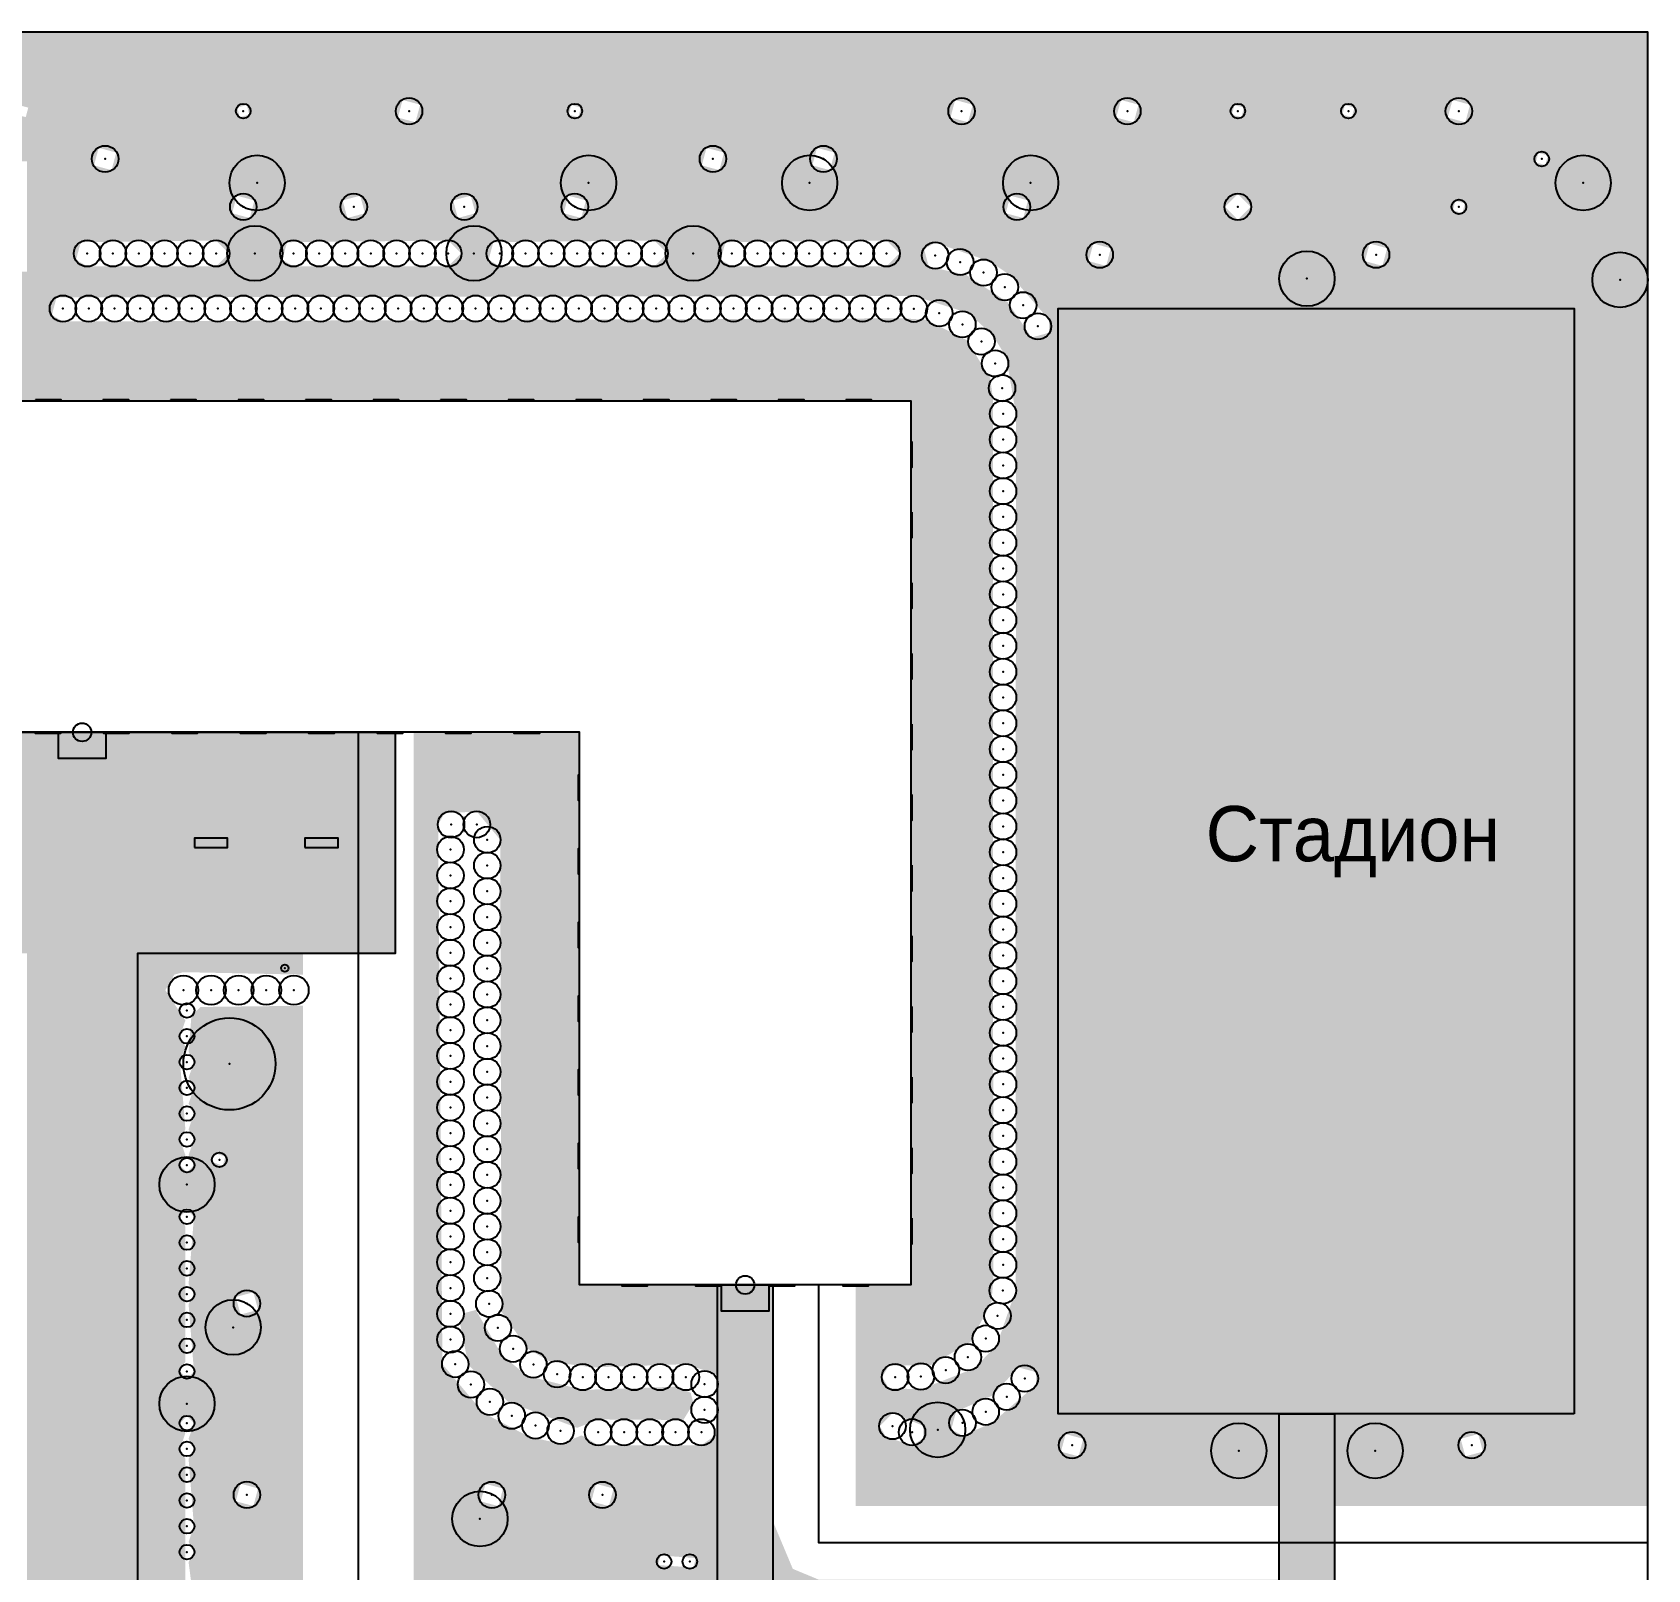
# Model space of a CAD drawing. Header units: metres. Extents: x -1 to 170, y 0 to 130.
# Drawn here: x 82.3 to 170, y 46.5 to 130 of the extents above; entities that cross this region are included whole.
import ezdxf

# ---------------------------------------------------------------- set-up
doc = ezdxf.new("R2010")
doc.units = ezdxf.units.M
for name, color, linetype in [('BENCHES', 34, 'Continuous'), ('BUILDING_FOOTPRINT', 1, 'Continuous'), ('CANOPIES', 132, 'Continuous'), ('ENTRANCES', 132, 'Continuous'), ('EXISTING_BUSH_Спирея Вангутта', 82, 'Continuous'), ('EXISTING_TREE_Ель колючая', 3, 'Continuous'), ('HEATING_T1', 1, 'Continuous'), ('LABELS', 7, 'Continuous'), ('NEW_BUSH', 3, 'Continuous'), ('NEW_LAMP', 2, 'Continuous'), ('NEW_LAWN', 82, 'Continuous'), ('NEW_TREE', 3, 'Continuous'), ('PATHS', 33, 'Continuous'), ('PLAYGROUND_SPORTS', 42, 'Continuous'), ('TERRITORY_BOUNDARY', 8, 'Continuous'), ('WATER_SUPPLY_B1', 5, 'Continuous'), ('WINDOWS', 150, 'Continuous')]:
    doc.layers.add(name, color=color, linetype=linetype)

# ---------------------------------------------------------------- blocks, each defined once
blk = doc.blocks.new('BENCH')
blk.add_lwpolyline([(-0.9, -0.25), (0.9, -0.25), (0.9, 0.25), (-0.9, 0.25)], close=True)

msp = doc.modelspace()

# ---------------------------------------------------------------- hatches: boundary and pattern name
at = {"layer": 'NEW_LAWN'}
h = msp.add_hatch(color=82, dxfattribs=at)
h.paths.add_polyline_path([(0, 130), (170, 130), (170, 50), (153, 50), (153, 54.999), (166, 55), (166, 115), (138, 115), (138, 55), (150, 55), (150, 50), (127, 50), (127, 62), (130, 62), (130, 110), (81, 110), (81, 117), (82, 117), (82, 123), (76, 123), (76, 121), (72, 121), (72, 122), (0.001, 122)])
h.paths.add_polyline_path([(0.224, 125.988), (2.142, 125.59), (2.987, 125.873), (3.542, 125.571), (4.387, 125.854), (4.941, 125.552), (5.787, 125.835), (6.341, 125.533), (6.72, 125.912), (6.341, 126.291), (5.496, 126.008), (4.941, 126.31), (2.696, 126.046), (0.742, 126.367)], flags=16)
h.paths.add_polyline_path([(137.5, 114.388), (135.446, 116.77), (134.291, 117.559), (131.317, 118.581), (130.712, 118.232), (130.968, 117.277), (132.991, 116.835), (135.265, 115.338), (136.546, 113.434), (137.5, 113.689)], flags=16)
h.paths.add_polyline_path([(164.439, 122.796), (164.578, 123.313), (164.061, 123.452), (163.922, 122.934)], flags=16)
h.paths.add_polyline_path([(161.055, 52.95), (160.799, 53.904), (159.845, 53.648), (160.101, 52.694)], flags=16)
h.paths.add_polyline_path([(160.099, 125.117), (160.355, 126.071), (159.401, 126.327), (159.145, 125.372)], flags=16)
h.paths.add_polyline_path([(159.939, 120.198), (160.078, 120.715), (159.561, 120.854), (159.422, 120.336)], flags=16)
h.paths.add_polyline_path([(155.599, 117.322), (155.855, 118.277), (154.901, 118.533), (154.645, 117.578)], flags=16)
h.paths.add_polyline_path([(153.939, 125.394), (154.078, 125.911), (153.561, 126.05), (153.422, 125.532)], flags=16)
h.paths.add_polyline_path([(148.449, 120.526), (147.75, 121.224), (147.051, 120.526), (147.75, 119.827)], flags=16)
h.paths.add_polyline_path([(147.939, 125.394), (148.078, 125.911), (147.561, 126.05), (147.422, 125.532)], flags=16)
h.paths.add_polyline_path([(142.099, 125.117), (142.355, 126.071), (141.401, 126.327), (141.145, 125.372)], flags=16)
h.paths.add_polyline_path([(140.599, 117.322), (140.855, 118.277), (139.901, 118.533), (139.645, 117.578)], flags=16)
h.paths.add_polyline_path([(139.099, 52.694), (139.355, 53.648), (138.401, 53.904), (138.145, 52.95)], flags=16)
h.paths.add_polyline_path([(134.434, 55.999), (132.448, 55.12), (132.192, 54.165), (132.797, 53.816), (134.407, 54.511), (136.785, 56.571), (136.785, 57.27), (135.831, 57.525)], flags=16)
h.paths.add_polyline_path([(136.099, 119.92), (136.355, 120.875), (135.401, 121.131), (135.145, 120.176)], flags=16)
h.paths.add_polyline_path([(130.161, 115.691), (83.612, 115.605), (83.356, 114.651), (83.961, 114.301), (129.612, 114.472), (130.832, 114.39), (133.022, 113.303), (134.307, 111.218), (134.448, 110.117), (134.469, 62.242), (134.372, 61.06), (133.224, 58.895), (131.111, 57.66), (128.791, 57.605), (128.442, 57), (128.791, 56.395), (130.539, 56.333), (133.446, 57.474), (134.663, 58.739), (135.684, 61.69), (135.699, 109.29), (135.17, 112.378), (134.433, 113.562), (133.141, 114.752)], flags=16)
h.paths.add_polyline_path([(133.099, 125.117), (133.355, 126.071), (132.401, 126.327), (132.145, 125.372)], flags=16)
h.paths.add_polyline_path([(130.665, 54.352), (129, 55.039), (128.301, 54.34), (128.651, 53.735), (130.059, 53.304), (130.665, 53.654)], flags=16)
h.paths.add_polyline_path([(128.676, 118.699), (119.927, 118.605), (119.671, 117.651), (120.276, 117.301), (128.676, 117.301), (129.375, 118)], flags=16)
h.paths.add_polyline_path([(125.599, 122.518), (125.855, 123.473), (124.901, 123.729), (124.645, 122.774)], flags=16)
h.paths.add_polyline_path([(119.599, 122.518), (119.855, 123.473), (118.901, 123.729), (118.645, 122.774)], flags=16)
h.paths.add_polyline_path([(116.076, 118.699), (107.327, 118.605), (107.071, 117.651), (107.676, 117.301), (116.076, 117.301), (116.775, 118)], flags=16)
h.paths.add_polyline_path([(111.401, 121.131), (111.145, 120.176), (112.099, 119.92), (112.355, 120.875)], flags=16)
h.paths.add_polyline_path([(111.939, 125.394), (112.078, 125.911), (111.561, 126.05), (111.422, 125.532)], flags=16)
h.paths.add_polyline_path([(106.355, 120.176), (106.099, 121.131), (105.145, 120.875), (105.401, 119.92)], flags=16)
h.paths.add_polyline_path([(104.876, 118.699), (96.127, 118.605), (95.871, 117.651), (96.476, 117.301), (104.876, 117.301), (105.575, 118)], flags=16)
h.paths.add_polyline_path([(103.099, 125.117), (103.355, 126.071), (102.401, 126.327), (102.145, 125.372)], flags=16)
h.paths.add_polyline_path([(100.355, 120.176), (100.099, 121.131), (99.145, 120.875), (99.401, 119.92)], flags=16)
h.paths.add_polyline_path([(94.099, 119.92), (94.355, 120.875), (93.401, 121.131), (93.145, 120.176)], flags=16)
h.paths.add_polyline_path([(94.078, 125.532), (93.939, 126.05), (93.422, 125.911), (93.561, 125.394)], flags=16)
h.paths.add_polyline_path([(92.276, 118.699), (84.927, 118.605), (84.671, 117.651), (85.276, 117.301), (92.276, 117.301), (92.975, 118)], flags=16)
h.paths.add_polyline_path([(86.599, 122.518), (86.855, 123.473), (85.901, 123.729), (85.645, 122.774)], flags=16)
h.paths.add_polyline_path([(81.939, 125.394), (82.078, 125.911), (81.561, 126.05), (81.422, 125.532)], flags=16)
h.paths.add_polyline_path([(60.401, 125.267), (57.291, 125.305), (56.737, 125.607), (56.358, 125.228), (56.737, 124.85), (57.272, 125.132), (60.936, 124.793), (61.782, 125.075), (62.336, 124.774), (63.182, 125.056), (65.136, 124.736), (65.671, 125.018), (69.336, 124.679), (70.181, 124.962), (70.735, 124.66), (71.581, 124.943), (72.135, 124.641), (72.981, 124.924), (73.535, 124.622), (74.381, 124.905), (74.935, 124.603), (76.099, 125.117), (76.449, 125.722), (75.75, 126.421), (74.4, 125.078), (73.535, 125.379), (72.689, 125.097), (72.135, 125.398), (71.29, 125.116), (70.735, 125.417), (69.89, 125.135), (69.336, 125.436), (68.49, 125.154), (67.936, 125.455), (67.09, 125.173), (66.536, 125.474), (65.69, 125.192), (65.136, 125.493), (64.29, 125.211), (63.736, 125.512), (62.89, 125.23), (62.336, 125.531), (61.49, 125.248), (60.936, 125.55)], flags=16)
h.paths.add_polyline_path([(36.603, 125.59), (33.493, 125.628), (32.939, 125.93), (32.56, 125.551), (32.939, 125.172), (33.785, 125.455), (34.339, 125.153), (37.984, 125.398), (38.538, 125.096), (39.074, 125.379), (42.738, 125.039), (43.584, 125.322), (44.138, 125.02), (44.984, 125.303), (45.538, 125.001), (46.383, 125.284), (46.938, 124.982), (47.783, 125.265), (48.338, 124.963), (49.183, 125.246), (49.737, 124.945), (53.383, 125.189), (53.937, 124.888), (54.316, 125.266), (53.937, 125.645), (53.091, 125.362), (52.537, 125.664), (51.691, 125.381), (51.137, 125.683), (50.292, 125.4), (49.737, 125.702), (48.892, 125.419), (48.338, 125.721), (47.492, 125.438), (46.938, 125.74), (46.092, 125.457), (45.538, 125.759), (44.692, 125.476), (44.138, 125.778), (43.292, 125.495), (42.738, 125.797), (41.892, 125.514), (41.338, 125.816), (40.492, 125.533), (39.938, 125.835), (39.093, 125.552), (38.538, 125.854), (37.693, 125.571), (37.139, 125.873)], flags=16)
h.paths.add_polyline_path([(12.806, 125.913), (9.695, 125.951), (9.141, 126.253), (8.762, 125.874), (9.141, 125.495), (9.676, 125.778), (13.341, 125.438), (14.186, 125.721), (14.741, 125.419), (15.586, 125.702), (16.14, 125.4), (19.786, 125.645), (20.34, 125.343), (20.875, 125.626), (24.54, 125.286), (25.385, 125.569), (25.94, 125.267), (26.785, 125.55), (30.139, 125.21), (30.518, 125.589), (30.139, 125.968), (29.293, 125.685), (28.739, 125.987), (27.894, 125.704), (27.339, 126.006), (26.494, 125.723), (25.94, 126.025), (25.094, 125.742), (24.54, 126.044), (23.694, 125.761), (23.14, 126.063), (22.294, 125.78), (21.74, 126.082), (20.894, 125.799), (20.34, 126.101), (19.494, 125.818), (18.94, 126.12), (18.094, 125.837), (17.54, 126.139), (16.695, 125.856), (16.14, 126.158), (15.295, 125.875), (14.741, 126.177), (13.895, 125.894), (13.341, 126.196)], flags=16)
h = msp.add_hatch(color=82, dxfattribs=at)
h.paths.add_polyline_path([(104.331, 87), (104.562, 57.702), (106.796, 55.047), (109.266, 53.762), (110.982, 53.374), (112.12, 53.833), (113.021, 53.301), (118.621, 53.301), (119.5, 53.924), (119.497, 43.003), (103, 43), (103, 92), (112, 92), (112, 62), (119.5, 62), (119.5, 57.133), (117.779, 57.699), (112.723, 57.524), (110.41, 57.834), (109.18, 58.544), (107.773, 60.54), (107.699, 86.17), (106.43, 87.699), (104.68, 87.605)])
h.paths.add_polyline_path([(118.324, 47.173), (116.407, 47.312), (116.268, 46.794), (118.185, 46.656)], flags=16)
h.paths.add_polyline_path([(113.599, 49.993), (113.855, 50.948), (112.901, 51.203), (112.645, 50.249)], flags=16)
h.paths.add_polyline_path([(107.599, 49.993), (107.855, 50.948), (106.901, 51.203), (106.645, 50.249)], flags=16)
h = msp.add_hatch(color=82, dxfattribs=at)
h.paths.add_polyline_path([(97, 80), (97, 78.845), (90.5, 78.979), (90.011, 78.848), (89.521, 78), (90.608, 76.355), (90.316, 75.5), (90.608, 74.955), (90.316, 74.1), (90.608, 70.445), (90.316, 69.9), (90.608, 69.045), (90.316, 68.5), (90.694, 68.121), (91.152, 68.585), (90.781, 69.045), (91.073, 69.9), (90.781, 70.445), (91.073, 71.3), (90.781, 71.845), (91.073, 72.7), (90.781, 73.245), (91.073, 74.1), (90.781, 74.645), (90.936, 76.624), (91.435, 77.089), (97, 77.155), (97, 43), (88.01, 43), (88, 79.99)])
h.paths.add_polyline_path([(94.3, 50), (94.556, 50.954), (93.602, 51.21), (93.346, 50.255)], flags=16)
h.paths.add_polyline_path([(94.556, 60.648), (94.3, 61.602), (93.346, 61.347), (93.602, 60.392)], flags=16)
h.paths.add_polyline_path([(92.779, 68.981), (92.262, 69.12), (91.994, 68.707), (92.64, 68.463)], flags=16)
h.paths.add_polyline_path([(90.608, 65.155), (90.608, 57.845), (90.316, 57.3), (90.694, 56.921), (91.073, 57.3), (90.781, 60.955), (91.073, 61.5), (90.781, 62.045), (91.073, 65.7), (90.694, 66.079), (90.316, 65.7)], flags=16)
h.paths.add_polyline_path([(90.608, 52.555), (90.608, 45.245), (90.316, 44.7), (90.694, 44.321), (91.073, 44.7), (90.781, 46.955), (91.073, 47.5), (90.781, 48.045), (91.073, 48.9), (90.781, 52.555), (91.073, 53.1), (90.781, 53.645), (91.073, 54.5), (90.694, 54.879), (90.316, 54.5), (90.608, 53.955), (90.316, 53.1)], flags=16)
msp.add_hatch(color=82, dxfattribs=at).paths.add_polyline_path([(105.975, 57.642), (105.524, 59.885), (105.797, 60.485), (106.377, 60.641), (107.795, 58.186), (109.15, 57.072), (112.179, 56.301), (117.234, 56.476), (118.039, 56.148), (118.194, 55.569), (117.643, 54.669), (113.021, 54.699), (111.883, 54.241), (108.142, 55.647)])
h = msp.add_hatch(color=82, dxfattribs=at)
h.paths.add_polyline_path([(122.5, 49.175), (123.586, 46.586), (125, 46), (150, 46), (150, 43.01), (122.51, 43)])
h.paths.add_polyline_path([(124.022, 43.678), (128.005, 43.781), (128.55, 43.488), (128.929, 43.867), (128.55, 44.246), (128.005, 43.954), (124.161, 44.195)], flags=16)
h.paths.add_polyline_path([(131.022, 43.678), (136.405, 43.781), (136.95, 43.488), (137.805, 43.781), (138.35, 43.488), (139.205, 43.781), (139.75, 43.488), (140.605, 43.781), (141.15, 43.488), (141.529, 43.867), (141.15, 44.246), (140.605, 43.954), (139.75, 44.246), (139.205, 43.954), (138.35, 44.246), (137.805, 43.954), (136.95, 44.246), (136.405, 43.954), (135.55, 44.246), (135.005, 43.954), (131.161, 44.195)], flags=16)
h.paths.add_polyline_path([(143.622, 43.678), (147.605, 43.781), (148.15, 43.488), (148.529, 43.867), (148.15, 44.246), (147.605, 43.954), (143.761, 44.195)], flags=16)
at = {"layer": 'PATHS'}
msp.add_hatch(color=33, dxfattribs=at).paths.add_polyline_path([(88, 40), (88, 0), (82, 0), (82, 40), (8, 40), (8, 43), (19, 43), (19, 55), (22, 55), (22, 43), (47.5, 43), (47.5, 62), (50.5, 62), (50.5, 43), (82, 43), (82, 80), (68, 80), (68, 92), (102, 92), (102, 80), (88, 80), (88, 43), (119.5, 43), (119.5, 62), (122.5, 62), (122.5, 43), (150, 43), (150, 55), (153, 55), (153, 43), (162, 43), (162, 40), (153, 40), (153, 32), (150, 32), (150, 40)])
at = {"layer": 'PLAYGROUND_SPORTS'}
msp.add_hatch(color=42, dxfattribs=at).paths.add_polyline_path([(166, 55), (138, 55), (138, 115), (166, 115)])

# ---------------------------------------------------------------- linework, layer by layer
at = {"layer": 'BUILDING_FOOTPRINT'}
msp.add_lwpolyline([(58, 62), (40, 62), (40, 110), (130, 110), (130, 62), (112, 62), (112, 92), (58, 92)], close=True, dxfattribs=at)
at = {"layer": 'CANOPIES'}
for points in [[(86.3, 92, 3), (83.7, 92, 3), (83.7, 90.6, 3), (86.3, 90.6, 3)], [(122.3, 62, 3), (119.7, 62, 3), (119.7, 60.6, 3), (122.3, 60.6, 3)]]:
    msp.add_3dface(points, dxfattribs=at)
at = {"layer": 'ENTRANCES'}
for centre in [(85, 92, 0.05), (121, 62, 0.05)]:
    msp.add_circle(centre, 0.5, dxfattribs=at)
at = {"layer": 'EXISTING_BUSH_Спирея Вангутта'}
for centre in [(90.5, 78), (92, 78), (93.5, 78), (95, 78), (96.5, 78)]:
    msp.add_circle(centre, 0.8, dxfattribs=at)
for p in [(90.5, 78), (92, 78), (93.5, 78), (95, 78), (96.5, 78)]:
    msp.add_point(p, dxfattribs=at)
at = {"layer": 'EXISTING_TREE_Ель колючая'}
msp.add_circle((93, 74), 2.5, dxfattribs=at)
msp.add_point((93, 74), dxfattribs=at)
at = {"layer": 'HEATING_T1'}
msp.add_polyline3d([(170, 48, -1.4), (125, 48, -1.4), (125, 62, -1.4)], dxfattribs=at)
at = {"layer": 'NEW_BUSH'}
for centre, radius in [((102.75, 125.722), 0.72), ((132.75, 125.722), 0.72), ((141.75, 125.722), 0.72), ((159.75, 125.722), 0.72), ((93.75, 125.722), 0.4), ((111.75, 125.722), 0.4), ((147.75, 125.722), 0.4), ((153.75, 125.722), 0.4), ((86.25, 123.124), 0.72), ((119.25, 123.124), 0.72), ((125.25, 123.124), 0.72), ((164.25, 123.124), 0.4), ((93.75, 120.526), 0.72), ((99.75, 120.526), 0.72), ((105.75, 120.526), 0.72), ((111.75, 120.526), 0.72), ((135.75, 120.526), 0.72), ((147.75, 120.526), 0.72), ((159.75, 120.526), 0.4), ((85.276, 118), 0.72), ((86.676, 118), 0.72), ((88.076, 118), 0.72), ((89.476, 118), 0.72), ((90.876, 118), 0.72), ((92.276, 118), 0.72), ((96.476, 118), 0.72), ((97.876, 118), 0.72), ((99.276, 118), 0.72), ((100.676, 118), 0.72), ((102.076, 118), 0.72), ((103.476, 118), 0.72), ((104.876, 118), 0.72), ((107.676, 118), 0.72), ((109.076, 118), 0.72), ((110.476, 118), 0.72), ((111.876, 118), 0.72), ((113.276, 118), 0.72), ((114.676, 118), 0.72), ((116.076, 118), 0.72), ((120.276, 118), 0.72), ((121.676, 118), 0.72), ((123.076, 118), 0.72), ((124.476, 118), 0.72), ((125.876, 118), 0.72), ((127.276, 118), 0.72), ((128.676, 118), 0.72), ((131.317, 117.882), 0.72), ((140.25, 117.928), 0.72), ((155.25, 117.928), 0.72), ((132.669, 117.531), 0.72), ((133.941, 116.953), 0.72), ((135.096, 116.165), 0.72), ((136.089, 115.18), 0.72), ((83.961, 115), 0.72), ((85.361, 115), 0.72), ((86.761, 115), 0.72), ((88.161, 115), 0.72), ((89.561, 115), 0.72), ((90.961, 115), 0.72), ((92.361, 115), 0.72), ((93.761, 115), 0.72), ((95.161, 115), 0.72), ((96.561, 115), 0.72), ((97.961, 115), 0.72), ((99.361, 115), 0.72), ((100.761, 115), 0.72), ((102.161, 115), 0.72), ((103.561, 115), 0.72), ((104.961, 115), 0.72), ((106.361, 115), 0.72), ((107.761, 115), 0.72), ((109.161, 115), 0.72), ((110.561, 115), 0.72), ((111.961, 115), 0.72), ((113.361, 115), 0.72), ((114.761, 115), 0.72), ((116.161, 115), 0.72), ((117.561, 115), 0.72), ((118.961, 115), 0.72), ((120.361, 115), 0.72), ((121.761, 115), 0.72), ((123.161, 115), 0.72), ((124.561, 115), 0.72), ((125.961, 115), 0.72), ((127.361, 115), 0.72), ((128.761, 115), 0.72), ((130.161, 114.992), 0.72), ((131.535, 114.755), 0.72), ((132.792, 114.147), 0.72), ((136.895, 114.039), 0.72), ((133.828, 113.213), 0.72), ((134.565, 112.028), 0.72), ((134.947, 110.687), 0.72), ((135, 109.29), 0.72), ((135, 107.89), 0.72), ((135, 106.49), 0.72), ((135, 105.09), 0.72), ((135, 103.69), 0.72), ((135, 102.29), 0.72), ((135, 100.89), 0.72), ((135, 99.49), 0.72), ((135, 98.09), 0.72), ((135, 96.69), 0.72), ((135, 95.29), 0.72), ((135, 93.89), 0.72), ((135, 92.49), 0.72), ((135, 91.09), 0.72), ((135, 89.69), 0.72), ((135, 88.29), 0.72), ((105.03, 87), 0.72), ((106.43, 87), 0.72), ((107, 86.17), 0.72), ((135, 86.89), 0.72), ((105, 85.63), 0.72), ((135, 85.49), 0.72), ((107, 84.77), 0.72), ((105, 84.23), 0.72), ((135, 84.09), 0.72), ((105, 82.83), 0.72), ((107, 83.37), 0.72), ((135, 82.69), 0.72), ((107, 81.97), 0.72), ((105, 81.43), 0.72), ((135, 81.29), 0.72), ((105, 80.03), 0.72), ((107, 80.57), 0.72), ((107, 79.17), 0.72), ((135, 79.89), 0.72), ((105, 78.63), 0.72), ((135, 78.49), 0.72), ((107, 77.77), 0.72), ((90.694, 76.9), 0.4), ((105, 77.23), 0.72), ((135, 77.09), 0.72), ((105, 75.83), 0.72), ((107, 76.37), 0.72), ((135, 75.69), 0.72), ((90.694, 75.5), 0.4), ((107, 74.97), 0.72), ((105, 74.43), 0.72), ((135, 74.29), 0.72), ((90.694, 74.1), 0.4), ((105, 73.03), 0.72), ((107, 73.57), 0.72), ((90.694, 72.7), 0.4), ((107, 72.17), 0.72), ((135, 72.89), 0.72), ((105, 71.63), 0.72), ((135, 71.49), 0.72), ((90.694, 71.3), 0.4), ((107, 70.77), 0.72), ((90.694, 69.9), 0.4), ((105, 70.23), 0.72), ((135, 70.09), 0.72), ((105, 68.83), 0.72), ((107, 69.37), 0.72), ((135, 68.69), 0.72), ((90.694, 68.5), 0.4), ((92.451, 68.791), 0.4), ((107, 67.97), 0.72), ((105, 67.43), 0.72), ((135, 67.29), 0.72), ((105, 66.03), 0.72), ((107, 66.57), 0.72), ((90.694, 65.7), 0.4), ((107, 65.17), 0.72), ((135, 65.89), 0.72), ((105, 64.63), 0.72), ((135, 64.49), 0.72), ((90.694, 64.3), 0.4), ((107, 63.77), 0.72), ((90.694, 62.9), 0.4), ((105, 63.23), 0.72), ((135, 63.09), 0.72), ((105, 61.83), 0.72), ((107, 62.37), 0.72), ((134.985, 61.69), 0.72), ((90.694, 61.5), 0.4), ((93.951, 60.997), 0.72), ((107.108, 60.978), 0.72), ((105, 60.43), 0.72), ((134.704, 60.324), 0.72), ((90.694, 60.1), 0.4), ((105, 59.03), 0.72), ((107.58, 59.665), 0.72), ((134.058, 59.089), 0.72), ((90.694, 58.7), 0.4), ((108.4, 58.536), 0.72), ((133.096, 58.079), 0.72), ((105.261, 57.702), 0.72), ((109.499, 57.677), 0.72), ((131.892, 57.373), 0.72), ((90.694, 57.3), 0.4), ((106.114, 56.596), 0.72), ((110.792, 57.154), 0.72), ((112.179, 57), 0.72), ((113.579, 57), 0.72), ((114.979, 57), 0.72), ((116.379, 57), 0.72), ((117.779, 57), 0.72), ((118.8, 56.621), 0.72), ((129.14, 57), 0.72), ((130.539, 57.031), 0.72), ((136.18, 56.92), 0.72), ((107.145, 55.653), 0.72), ((135.197, 55.926), 0.72), ((108.323, 54.9), 0.72), ((118.8, 55.221), 0.72), ((134.058, 55.116), 0.72), ((90.694, 54.5), 0.4), ((109.616, 54.367), 0.72), ((110.982, 54.073), 0.72), ((113.021, 54), 0.72), ((114.421, 54), 0.72), ((115.821, 54), 0.72), ((117.221, 54), 0.72), ((118.621, 54), 0.72), ((129, 54.34), 0.72), ((130.059, 54.003), 0.72), ((132.797, 54.514), 0.72), ((90.694, 53.1), 0.4), ((138.75, 53.299), 0.72), ((160.45, 53.299), 0.72), ((90.694, 51.7), 0.4), ((93.951, 50.605), 0.72), ((107.25, 50.598), 0.72), ((113.25, 50.598), 0.72), ((90.694, 50.3), 0.4), ((90.694, 48.9), 0.4), ((90.694, 47.5), 0.4), ((116.596, 46.984), 0.4), ((117.996, 46.984), 0.4)]:
    msp.add_circle(centre, radius, dxfattribs=at)
for p in [(93.75, 125.722), (102.75, 125.722), (111.75, 125.722), (132.75, 125.722), (141.75, 125.722), (147.75, 125.722), (153.75, 125.722), (159.75, 125.722), (86.25, 123.124), (119.25, 123.124), (125.25, 123.124), (164.25, 123.124), (93.75, 120.526), (99.75, 120.526), (105.75, 120.526), (111.75, 120.526), (135.75, 120.526), (147.75, 120.526), (159.75, 120.526), (85.276, 118), (86.676, 118), (88.076, 118), (89.476, 118), (90.876, 118), (92.276, 118), (96.476, 118), (97.876, 118), (99.276, 118), (100.676, 118), (102.076, 118), (103.476, 118), (104.876, 118), (107.676, 118), (109.076, 118), (110.476, 118), (111.876, 118), (113.276, 118), (114.676, 118), (116.076, 118), (120.276, 118), (121.676, 118), (123.076, 118), (124.476, 118), (125.876, 118), (127.276, 118), (128.676, 118), (131.317, 117.882), (132.669, 117.531), (140.25, 117.928), (155.25, 117.928), (133.941, 116.953), (135.096, 116.165), (83.961, 115), (85.361, 115), (86.761, 115), (88.161, 115), (89.561, 115), (90.961, 115), (92.361, 115), (93.761, 115), (95.161, 115), (96.561, 115), (97.961, 115), (99.361, 115), (100.761, 115), (102.161, 115), (103.561, 115), (104.961, 115), (106.361, 115), (107.761, 115), (109.161, 115), (110.561, 115), (111.961, 115), (113.361, 115), (114.761, 115), (116.161, 115), (117.561, 115), (118.961, 115), (120.361, 115), (121.761, 115), (123.161, 115), (124.561, 115), (125.961, 115), (127.361, 115), (128.761, 115), (130.161, 114.992), (136.089, 115.18), (131.535, 114.755), (132.792, 114.147), (136.895, 114.039), (133.828, 113.213), (134.565, 112.028), (134.947, 110.687), (135, 109.29), (135, 107.89), (135, 106.49), (135, 105.09), (135, 103.69), (135, 102.29), (135, 100.89), (135, 99.49), (135, 98.09), (135, 96.69), (135, 95.29), (135, 93.89), (135, 92.49), (135, 91.09), (135, 89.69), (135, 88.29), (105.03, 87), (106.43, 87), (135, 86.89), (107, 86.17), (105, 85.63), (135, 85.49), (105, 84.23), (107, 84.77), (107, 83.37), (135, 84.09), (105, 82.83), (135, 82.69), (107, 81.97), (105, 81.43), (135, 81.29), (105, 80.03), (107, 80.57), (135, 79.89), (107, 79.17), (105, 78.63), (135, 78.49), (105, 77.23), (107, 77.77), (90.694, 76.9), (107, 76.37), (135, 77.09), (90.694, 75.5), (105, 75.83), (135, 75.69), (107, 74.97), (90.694, 74.1), (105, 74.43), (135, 74.29), (105, 73.03), (107, 73.57), (135, 72.89), (90.694, 72.7), (107, 72.17), (90.694, 71.3), (105, 71.63), (135, 71.49), (105, 70.23), (107, 70.77), (90.694, 69.9), (107, 69.37), (135, 70.09), (90.694, 68.5), (92.451, 68.791), (105, 68.83), (135, 68.69), (107, 67.97), (105, 67.43), (135, 67.29), (105, 66.03), (107, 66.57), (135, 65.89), (90.694, 65.7), (107, 65.17), (90.694, 64.3), (105, 64.63), (135, 64.49), (105, 63.23), (107, 63.77), (90.694, 62.9), (107, 62.37), (135, 63.09), (90.694, 61.5), (105, 61.83), (134.985, 61.69), (93.951, 60.997), (107.108, 60.978), (90.694, 60.1), (105, 60.43), (107.58, 59.665), (134.704, 60.324), (105, 59.03), (134.058, 59.089), (90.694, 58.7), (108.4, 58.536), (133.096, 58.079), (90.694, 57.3), (105.261, 57.702), (109.499, 57.677), (110.792, 57.154), (130.539, 57.031), (131.892, 57.373), (106.114, 56.596), (112.179, 57), (113.579, 57), (114.979, 57), (116.379, 57), (117.779, 57), (118.8, 56.621), (129.14, 57), (136.18, 56.92), (107.145, 55.653), (135.197, 55.926), (90.694, 54.5), (108.323, 54.9), (118.8, 55.221), (132.797, 54.514), (134.058, 55.116), (109.616, 54.367), (110.982, 54.073), (113.021, 54), (114.421, 54), (115.821, 54), (117.221, 54), (118.621, 54), (129, 54.34), (130.059, 54.003), (90.694, 53.1), (138.75, 53.299), (160.45, 53.299), (90.694, 51.7), (90.694, 50.3), (93.951, 50.605), (107.25, 50.598), (113.25, 50.598), (90.694, 48.9), (90.694, 47.5), (116.596, 46.984), (117.996, 46.984)]:
    msp.add_point(p, dxfattribs=at)
at = {"layer": 'NEW_LAMP'}
msp.add_circle((96.009, 79.2), 0.2, dxfattribs=at)
msp.add_point((96.009, 79.2), dxfattribs=at)
at = {"layer": 'NEW_TREE'}
for centre in [(94.5, 121.825), (112.5, 121.825), (124.5, 121.825), (136.5, 121.825), (166.5, 121.825), (94.376, 118), (106.276, 118), (118.176, 118), (151.5, 116.628), (168.5, 116.561), (90.694, 67.45), (93.201, 59.698), (90.694, 55.55), (131.451, 54.137), (147.799, 53), (155.2, 53), (106.6, 49.299)]:
    msp.add_circle(centre, 1.5, dxfattribs=at)
for p in [(94.5, 121.825), (112.5, 121.825), (124.5, 121.825), (136.5, 121.825), (166.5, 121.825), (94.376, 118), (106.276, 118), (118.176, 118), (151.5, 116.628), (168.5, 116.561), (90.694, 67.45), (93.201, 59.698), (90.694, 55.55), (131.451, 54.137), (147.799, 53), (155.2, 53), (106.6, 49.299)]:
    msp.add_point(p, dxfattribs=at)
at = {"layer": 'PATHS'}
msp.add_lwpolyline([(68, 92), (102, 92), (102, 80), (88, 80), (88, 43), (119.5, 43), (119.5, 62), (122.5, 62), (122.5, 43), (150, 43), (150, 55), (153, 55), (153, 43), (162, 43), (162, 40), (153, 40), (153, 32), (150, 32), (150, 40), (88, 40), (88, 0), (82, 0)], dxfattribs=at)
at = {"layer": 'PLAYGROUND_SPORTS'}
msp.add_lwpolyline([(166, 55), (138, 55), (138, 115), (166, 115)], close=True, dxfattribs=at)
at = {"layer": 'TERRITORY_BOUNDARY'}
msp.add_lwpolyline([(170, 0), (170, 130), (0, 130), (0, 0)], close=True, dxfattribs=at)
at = {"layer": 'WATER_SUPPLY_B1'}
msp.add_polyline3d([(100, 0, -1.8), (100, 92, -1.8)], dxfattribs=at)
at = {"layer": 'WINDOWS'}
for points in [[(82.467, 110.05, 0.9), (83.867, 110.05, 0.9), (83.867, 110.05, 2.4), (82.467, 110.05, 2.4)], [(82.467, 110.05, 4.5), (83.867, 110.05, 4.5), (83.867, 110.05, 6), (82.467, 110.05, 6)], [(82.467, 110.05, 8.1), (83.867, 110.05, 8.1), (83.867, 110.05, 9.6), (82.467, 110.05, 9.6)], [(86.133, 110.05, 0.9), (87.533, 110.05, 0.9), (87.533, 110.05, 2.4), (86.133, 110.05, 2.4)], [(86.133, 110.05, 4.5), (87.533, 110.05, 4.5), (87.533, 110.05, 6), (86.133, 110.05, 6)], [(86.133, 110.05, 8.1), (87.533, 110.05, 8.1), (87.533, 110.05, 9.6), (86.133, 110.05, 9.6)], [(89.8, 110.05, 0.9), (91.2, 110.05, 0.9), (91.2, 110.05, 2.4), (89.8, 110.05, 2.4)], [(89.8, 110.05, 4.5), (91.2, 110.05, 4.5), (91.2, 110.05, 6), (89.8, 110.05, 6)], [(89.8, 110.05, 8.1), (91.2, 110.05, 8.1), (91.2, 110.05, 9.6), (89.8, 110.05, 9.6)], [(93.467, 110.05, 0.9), (94.867, 110.05, 0.9), (94.867, 110.05, 2.4), (93.467, 110.05, 2.4)], [(93.467, 110.05, 4.5), (94.867, 110.05, 4.5), (94.867, 110.05, 6), (93.467, 110.05, 6)], [(93.467, 110.05, 8.1), (94.867, 110.05, 8.1), (94.867, 110.05, 9.6), (93.467, 110.05, 9.6)], [(97.133, 110.05, 0.9), (98.533, 110.05, 0.9), (98.533, 110.05, 2.4), (97.133, 110.05, 2.4)], [(97.133, 110.05, 4.5), (98.533, 110.05, 4.5), (98.533, 110.05, 6), (97.133, 110.05, 6)], [(97.133, 110.05, 8.1), (98.533, 110.05, 8.1), (98.533, 110.05, 9.6), (97.133, 110.05, 9.6)], [(100.8, 110.05, 0.9), (102.2, 110.05, 0.9), (102.2, 110.05, 2.4), (100.8, 110.05, 2.4)], [(100.8, 110.05, 4.5), (102.2, 110.05, 4.5), (102.2, 110.05, 6), (100.8, 110.05, 6)], [(100.8, 110.05, 8.1), (102.2, 110.05, 8.1), (102.2, 110.05, 9.6), (100.8, 110.05, 9.6)], [(104.467, 110.05, 0.9), (105.867, 110.05, 0.9), (105.867, 110.05, 2.4), (104.467, 110.05, 2.4)], [(104.467, 110.05, 4.5), (105.867, 110.05, 4.5), (105.867, 110.05, 6), (104.467, 110.05, 6)], [(104.467, 110.05, 8.1), (105.867, 110.05, 8.1), (105.867, 110.05, 9.6), (104.467, 110.05, 9.6)], [(108.133, 110.05, 0.9), (109.533, 110.05, 0.9), (109.533, 110.05, 2.4), (108.133, 110.05, 2.4)], [(108.133, 110.05, 4.5), (109.533, 110.05, 4.5), (109.533, 110.05, 6), (108.133, 110.05, 6)], [(108.133, 110.05, 8.1), (109.533, 110.05, 8.1), (109.533, 110.05, 9.6), (108.133, 110.05, 9.6)], [(111.8, 110.05, 0.9), (113.2, 110.05, 0.9), (113.2, 110.05, 2.4), (111.8, 110.05, 2.4)], [(111.8, 110.05, 4.5), (113.2, 110.05, 4.5), (113.2, 110.05, 6), (111.8, 110.05, 6)], [(111.8, 110.05, 8.1), (113.2, 110.05, 8.1), (113.2, 110.05, 9.6), (111.8, 110.05, 9.6)], [(115.467, 110.05, 0.9), (116.867, 110.05, 0.9), (116.867, 110.05, 2.4), (115.467, 110.05, 2.4)], [(115.467, 110.05, 4.5), (116.867, 110.05, 4.5), (116.867, 110.05, 6), (115.467, 110.05, 6)], [(115.467, 110.05, 8.1), (116.867, 110.05, 8.1), (116.867, 110.05, 9.6), (115.467, 110.05, 9.6)], [(119.133, 110.05, 0.9), (120.533, 110.05, 0.9), (120.533, 110.05, 2.4), (119.133, 110.05, 2.4)], [(119.133, 110.05, 4.5), (120.533, 110.05, 4.5), (120.533, 110.05, 6), (119.133, 110.05, 6)], [(119.133, 110.05, 8.1), (120.533, 110.05, 8.1), (120.533, 110.05, 9.6), (119.133, 110.05, 9.6)], [(122.8, 110.05, 0.9), (124.2, 110.05, 0.9), (124.2, 110.05, 2.4), (122.8, 110.05, 2.4)], [(122.8, 110.05, 4.5), (124.2, 110.05, 4.5), (124.2, 110.05, 6), (122.8, 110.05, 6)], [(122.8, 110.05, 8.1), (124.2, 110.05, 8.1), (124.2, 110.05, 9.6), (122.8, 110.05, 9.6)], [(126.467, 110.05, 0.9), (127.867, 110.05, 0.9), (127.867, 110.05, 2.4), (126.467, 110.05, 2.4)], [(126.467, 110.05, 4.5), (127.867, 110.05, 4.5), (127.867, 110.05, 6), (126.467, 110.05, 6)], [(126.467, 110.05, 8.1), (127.867, 110.05, 8.1), (127.867, 110.05, 9.6), (126.467, 110.05, 9.6)], [(130.05, 107.783, 0.9), (130.05, 106.383, 0.9), (130.05, 106.383, 2.4), (130.05, 107.783, 2.4)], [(130.05, 107.783, 4.5), (130.05, 106.383, 4.5), (130.05, 106.383, 6), (130.05, 107.783, 6)], [(130.05, 107.783, 8.1), (130.05, 106.383, 8.1), (130.05, 106.383, 9.6), (130.05, 107.783, 9.6)], [(130.05, 103.95, 0.9), (130.05, 102.55, 0.9), (130.05, 102.55, 2.4), (130.05, 103.95, 2.4)], [(130.05, 103.95, 4.5), (130.05, 102.55, 4.5), (130.05, 102.55, 6), (130.05, 103.95, 6)], [(130.05, 103.95, 8.1), (130.05, 102.55, 8.1), (130.05, 102.55, 9.6), (130.05, 103.95, 9.6)], [(130.05, 100.117, 0.9), (130.05, 98.717, 0.9), (130.05, 98.717, 2.4), (130.05, 100.117, 2.4)], [(130.05, 100.117, 4.5), (130.05, 98.717, 4.5), (130.05, 98.717, 6), (130.05, 100.117, 6)], [(130.05, 100.117, 8.1), (130.05, 98.717, 8.1), (130.05, 98.717, 9.6), (130.05, 100.117, 9.6)], [(130.05, 96.283, 0.9), (130.05, 94.883, 0.9), (130.05, 94.883, 2.4), (130.05, 96.283, 2.4)], [(130.05, 96.283, 4.5), (130.05, 94.883, 4.5), (130.05, 94.883, 6), (130.05, 96.283, 6)], [(130.05, 96.283, 8.1), (130.05, 94.883, 8.1), (130.05, 94.883, 9.6), (130.05, 96.283, 9.6)], [(130.05, 92.45, 0.9), (130.05, 91.05, 0.9), (130.05, 91.05, 2.4), (130.05, 92.45, 2.4)], [(130.05, 92.45, 4.5), (130.05, 91.05, 4.5), (130.05, 91.05, 6), (130.05, 92.45, 6)], [(130.05, 92.45, 8.1), (130.05, 91.05, 8.1), (130.05, 91.05, 9.6), (130.05, 92.45, 9.6)], [(83.843, 91.95, 4.5), (82.443, 91.95, 4.5), (82.443, 91.95, 6), (83.843, 91.95, 6)], [(83.843, 91.95, 8.1), (82.443, 91.95, 8.1), (82.443, 91.95, 9.6), (83.843, 91.95, 9.6)], [(87.557, 91.95, 4.5), (86.157, 91.95, 4.5), (86.157, 91.95, 6), (87.557, 91.95, 6)], [(87.557, 91.95, 8.1), (86.157, 91.95, 8.1), (86.157, 91.95, 9.6), (87.557, 91.95, 9.6)], [(91.271, 91.95, 0.9), (89.871, 91.95, 0.9), (89.871, 91.95, 2.4), (91.271, 91.95, 2.4)], [(91.271, 91.95, 4.5), (89.871, 91.95, 4.5), (89.871, 91.95, 6), (91.271, 91.95, 6)], [(91.271, 91.95, 8.1), (89.871, 91.95, 8.1), (89.871, 91.95, 9.6), (91.271, 91.95, 9.6)], [(94.986, 91.95, 0.9), (93.586, 91.95, 0.9), (93.586, 91.95, 2.4), (94.986, 91.95, 2.4)], [(94.986, 91.95, 4.5), (93.586, 91.95, 4.5), (93.586, 91.95, 6), (94.986, 91.95, 6)], [(94.986, 91.95, 8.1), (93.586, 91.95, 8.1), (93.586, 91.95, 9.6), (94.986, 91.95, 9.6)], [(98.7, 91.95, 0.9), (97.3, 91.95, 0.9), (97.3, 91.95, 2.4), (98.7, 91.95, 2.4)], [(98.7, 91.95, 4.5), (97.3, 91.95, 4.5), (97.3, 91.95, 6), (98.7, 91.95, 6)], [(98.7, 91.95, 8.1), (97.3, 91.95, 8.1), (97.3, 91.95, 9.6), (98.7, 91.95, 9.6)], [(102.414, 91.95, 0.9), (101.014, 91.95, 0.9), (101.014, 91.95, 2.4), (102.414, 91.95, 2.4)], [(102.414, 91.95, 4.5), (101.014, 91.95, 4.5), (101.014, 91.95, 6), (102.414, 91.95, 6)], [(102.414, 91.95, 8.1), (101.014, 91.95, 8.1), (101.014, 91.95, 9.6), (102.414, 91.95, 9.6)], [(106.129, 91.95, 0.9), (104.729, 91.95, 0.9), (104.729, 91.95, 2.4), (106.129, 91.95, 2.4)], [(106.129, 91.95, 4.5), (104.729, 91.95, 4.5), (104.729, 91.95, 6), (106.129, 91.95, 6)], [(106.129, 91.95, 8.1), (104.729, 91.95, 8.1), (104.729, 91.95, 9.6), (106.129, 91.95, 9.6)], [(109.843, 91.95, 0.9), (108.443, 91.95, 0.9), (108.443, 91.95, 2.4), (109.843, 91.95, 2.4)], [(109.843, 91.95, 4.5), (108.443, 91.95, 4.5), (108.443, 91.95, 6), (109.843, 91.95, 6)], [(109.843, 91.95, 8.1), (108.443, 91.95, 8.1), (108.443, 91.95, 9.6), (109.843, 91.95, 9.6)], [(111.95, 88.3, 0.9), (111.95, 89.7, 0.9), (111.95, 89.7, 2.4), (111.95, 88.3, 2.4)], [(111.95, 88.3, 4.5), (111.95, 89.7, 4.5), (111.95, 89.7, 6), (111.95, 88.3, 6)], [(111.95, 88.3, 8.1), (111.95, 89.7, 8.1), (111.95, 89.7, 9.6), (111.95, 88.3, 9.6)], [(130.05, 88.617, 0.9), (130.05, 87.217, 0.9), (130.05, 87.217, 2.4), (130.05, 88.617, 2.4)], [(130.05, 88.617, 4.5), (130.05, 87.217, 4.5), (130.05, 87.217, 6), (130.05, 88.617, 6)], [(130.05, 88.617, 8.1), (130.05, 87.217, 8.1), (130.05, 87.217, 9.6), (130.05, 88.617, 9.6)], [(111.95, 84.3, 0.9), (111.95, 85.7, 0.9), (111.95, 85.7, 2.4), (111.95, 84.3, 2.4)], [(111.95, 84.3, 4.5), (111.95, 85.7, 4.5), (111.95, 85.7, 6), (111.95, 84.3, 6)], [(111.95, 84.3, 8.1), (111.95, 85.7, 8.1), (111.95, 85.7, 9.6), (111.95, 84.3, 9.6)], [(130.05, 84.783, 0.9), (130.05, 83.383, 0.9), (130.05, 83.383, 2.4), (130.05, 84.783, 2.4)], [(130.05, 84.783, 4.5), (130.05, 83.383, 4.5), (130.05, 83.383, 6), (130.05, 84.783, 6)], [(130.05, 84.783, 8.1), (130.05, 83.383, 8.1), (130.05, 83.383, 9.6), (130.05, 84.783, 9.6)], [(111.95, 80.3, 0.9), (111.95, 81.7, 0.9), (111.95, 81.7, 2.4), (111.95, 80.3, 2.4)], [(111.95, 80.3, 4.5), (111.95, 81.7, 4.5), (111.95, 81.7, 6), (111.95, 80.3, 6)], [(111.95, 80.3, 8.1), (111.95, 81.7, 8.1), (111.95, 81.7, 9.6), (111.95, 80.3, 9.6)], [(130.05, 80.95, 0.9), (130.05, 79.55, 0.9), (130.05, 79.55, 2.4), (130.05, 80.95, 2.4)], [(130.05, 80.95, 4.5), (130.05, 79.55, 4.5), (130.05, 79.55, 6), (130.05, 80.95, 6)], [(130.05, 80.95, 8.1), (130.05, 79.55, 8.1), (130.05, 79.55, 9.6), (130.05, 80.95, 9.6)], [(111.95, 76.3, 0.9), (111.95, 77.7, 0.9), (111.95, 77.7, 2.4), (111.95, 76.3, 2.4)], [(111.95, 76.3, 4.5), (111.95, 77.7, 4.5), (111.95, 77.7, 6), (111.95, 76.3, 6)], [(111.95, 76.3, 8.1), (111.95, 77.7, 8.1), (111.95, 77.7, 9.6), (111.95, 76.3, 9.6)], [(130.05, 77.117, 0.9), (130.05, 75.717, 0.9), (130.05, 75.717, 2.4), (130.05, 77.117, 2.4)], [(130.05, 77.117, 4.5), (130.05, 75.717, 4.5), (130.05, 75.717, 6), (130.05, 77.117, 6)], [(130.05, 77.117, 8.1), (130.05, 75.717, 8.1), (130.05, 75.717, 9.6), (130.05, 77.117, 9.6)], [(111.95, 72.3, 0.9), (111.95, 73.7, 0.9), (111.95, 73.7, 2.4), (111.95, 72.3, 2.4)], [(111.95, 72.3, 4.5), (111.95, 73.7, 4.5), (111.95, 73.7, 6), (111.95, 72.3, 6)], [(111.95, 72.3, 8.1), (111.95, 73.7, 8.1), (111.95, 73.7, 9.6), (111.95, 72.3, 9.6)], [(130.05, 73.283, 0.9), (130.05, 71.883, 0.9), (130.05, 71.883, 2.4), (130.05, 73.283, 2.4)], [(130.05, 73.283, 4.5), (130.05, 71.883, 4.5), (130.05, 71.883, 6), (130.05, 73.283, 6)], [(130.05, 73.283, 8.1), (130.05, 71.883, 8.1), (130.05, 71.883, 9.6), (130.05, 73.283, 9.6)], [(111.95, 68.3, 0.9), (111.95, 69.7, 0.9), (111.95, 69.7, 2.4), (111.95, 68.3, 2.4)], [(111.95, 68.3, 4.5), (111.95, 69.7, 4.5), (111.95, 69.7, 6), (111.95, 68.3, 6)], [(111.95, 68.3, 8.1), (111.95, 69.7, 8.1), (111.95, 69.7, 9.6), (111.95, 68.3, 9.6)], [(130.05, 69.45, 0.9), (130.05, 68.05, 0.9), (130.05, 68.05, 2.4), (130.05, 69.45, 2.4)], [(130.05, 69.45, 4.5), (130.05, 68.05, 4.5), (130.05, 68.05, 6), (130.05, 69.45, 6)], [(130.05, 69.45, 8.1), (130.05, 68.05, 8.1), (130.05, 68.05, 9.6), (130.05, 69.45, 9.6)], [(111.95, 64.3, 0.9), (111.95, 65.7, 0.9), (111.95, 65.7, 2.4), (111.95, 64.3, 2.4)], [(111.95, 64.3, 4.5), (111.95, 65.7, 4.5), (111.95, 65.7, 6), (111.95, 64.3, 6)], [(111.95, 64.3, 8.1), (111.95, 65.7, 8.1), (111.95, 65.7, 9.6), (111.95, 64.3, 9.6)], [(130.05, 65.617, 0.9), (130.05, 64.217, 0.9), (130.05, 64.217, 2.4), (130.05, 65.617, 2.4)], [(130.05, 65.617, 4.5), (130.05, 64.217, 4.5), (130.05, 64.217, 6), (130.05, 65.617, 6)], [(130.05, 65.617, 8.1), (130.05, 64.217, 8.1), (130.05, 64.217, 9.6), (130.05, 65.617, 9.6)], [(115.7, 61.95, 0.9), (114.3, 61.95, 0.9), (114.3, 61.95, 2.4), (115.7, 61.95, 2.4)], [(115.7, 61.95, 4.5), (114.3, 61.95, 4.5), (114.3, 61.95, 6), (115.7, 61.95, 6)], [(115.7, 61.95, 8.1), (114.3, 61.95, 8.1), (114.3, 61.95, 9.6), (115.7, 61.95, 9.6)], [(119.7, 61.95, 4.5), (118.3, 61.95, 4.5), (118.3, 61.95, 6), (119.7, 61.95, 6)], [(119.7, 61.95, 8.1), (118.3, 61.95, 8.1), (118.3, 61.95, 9.6), (119.7, 61.95, 9.6)], [(123.7, 61.95, 4.5), (122.3, 61.95, 4.5), (122.3, 61.95, 6), (123.7, 61.95, 6)], [(123.7, 61.95, 8.1), (122.3, 61.95, 8.1), (122.3, 61.95, 9.6), (123.7, 61.95, 9.6)], [(127.7, 61.95, 0.9), (126.3, 61.95, 0.9), (126.3, 61.95, 2.4), (127.7, 61.95, 2.4)], [(127.7, 61.95, 4.5), (126.3, 61.95, 4.5), (126.3, 61.95, 6), (127.7, 61.95, 6)], [(127.7, 61.95, 8.1), (126.3, 61.95, 8.1), (126.3, 61.95, 9.6), (127.7, 61.95, 9.6)]]:
    msp.add_3dface(points, dxfattribs=at)

# ---------------------------------------------------------------- block references
at = {"layer": 'BENCHES'}
for p in [(92, 86), (98, 86)]:
    msp.add_blockref('BENCH', p, dxfattribs=at)

# ---------------------------------------------------------------- texts
at = {"layer": 'LABELS'}
msp.add_text('Стадион', height=3, dxfattribs=at).set_placement((146, 85))

doc.saveas('drawing.dxf')
